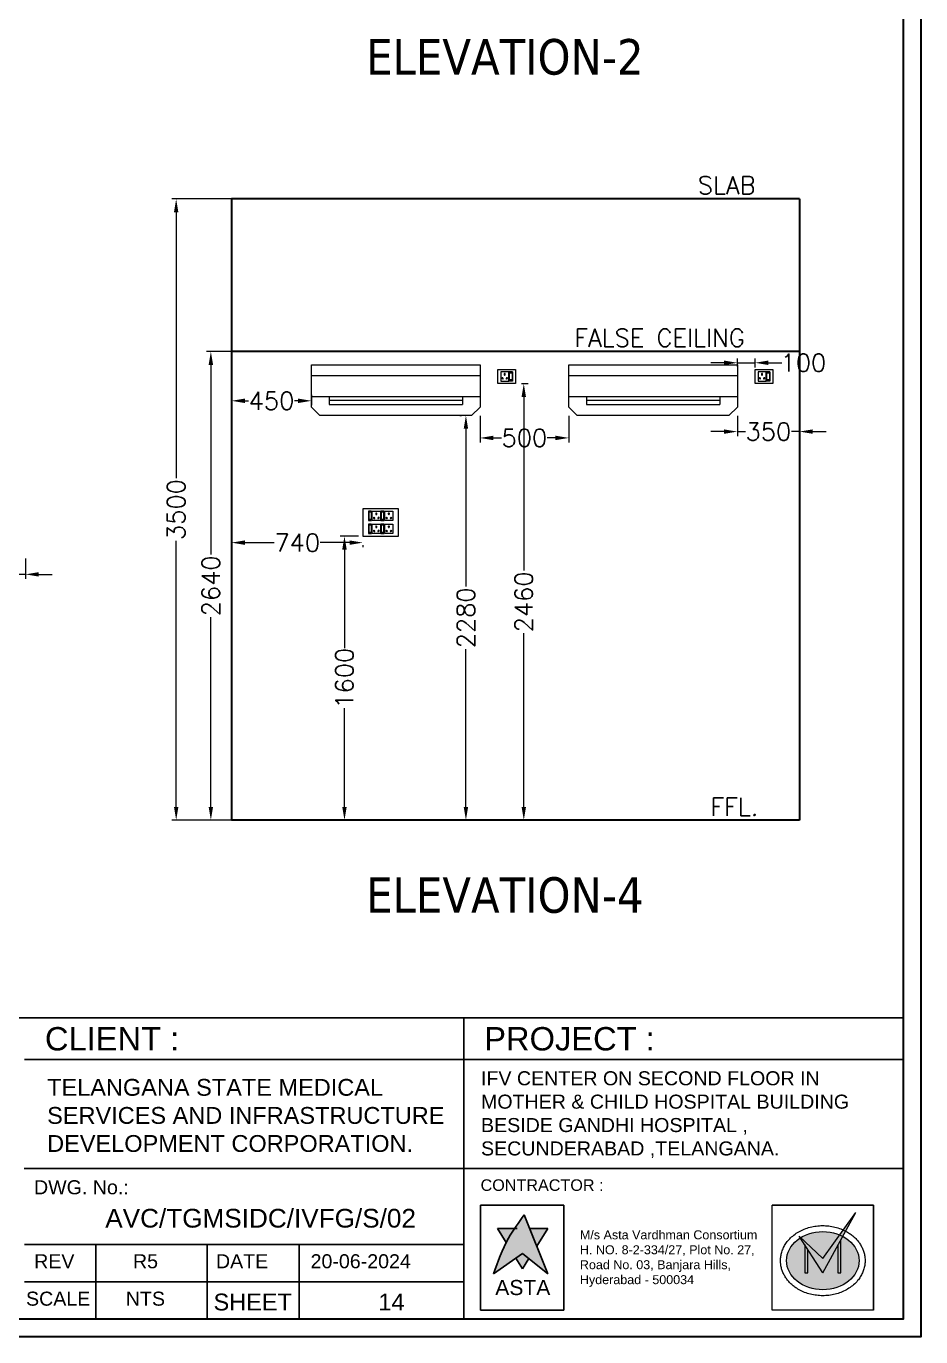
# Model space of a CAD drawing. Header units: millimetres. Extents: x 3552052 to 4144896, y -707811 to -630695.
# Drawn here: x 3635203 to 3640244, y -700271 to -692887 of the extents above; entities that cross this region are included whole.
import ezdxf
from ezdxf.enums import TextEntityAlignment as Align

# ---------------------------------------------------------------- set-up
doc = ezdxf.new("R2010")
doc.units = ezdxf.units.MM
doc.header["$LTSCALE"] = 6
doc.header["$MEASUREMENT"] = 0
doc.layers.get('0').update_dxf_attribs({"linetype": 'CONTINUOUS', "lineweight": 0})
doc.layers.get('Defpoints').update_dxf_attribs({"linetype": 'CONTINUOUS', "lineweight": 0})
for name, color, linetype, lineweight in [('0.0', 8, 'CONTINUOUS', 0), ('ELE-1 NO 6-16A RAW POWER SOCKET', 1, 'CONTINUOUS', 0), ('ELE-2NOS OF 6-16 RAW POWER SOCKET', 1, 'CONTINUOUS', 0), ('ELE-4M UPS P.SB', 3, 'CONTINUOUS', 0), ('ELE-SOCKET NMBERING', 7, 'CONTINUOUS', 9), ('hatch', 252, 'CONTINUOUS', 0), ('HVAC', 3, 'CONTINUOUS', 15), ('LIGHT', 2, 'CONTINUOUS', 0), ('MEP_HVAC_RA_DUCT', 1, 'CONTINUOUS', 0), ('MEP_HVAC_TEXT', 7, 'CONTINUOUS', 0), ('TITLE', 7, 'CONTINUOUS', 0)]:
    doc.layers.add(name, color=color, linetype=linetype, lineweight=lineweight)
doc.layers.add('ELE-6A AC SOCKET', color=7, linetype='CONTINUOUS', lineweight=0, true_color=0x00ceb6)
doc.styles.add('Annotation', font='tahoma.ttf')
doc.styles.add('ARIAL', font='arial.ttf')
doc.styles.add('ROMANS', font='romans.shx')
doc.dimstyles.new('AEPL1', dxfattribs={"dimtxt": 100, "dimasz": 75, "dimexe": 25, "dimexo": 50, "dimtad": 0, "dimdec": 0, "dimtxsty": 'ROMANS', "dimcen": 2.5, "dimclrd": 7, "dimclre": 7, "dimclrt": 7, "dimadec": 0, "dimazin": 0, "dimtfac": 1, "dimtdec": 0, "dimtmove": 0, "dimatfit": 3, "dimfxl": 1, "dimlwd": 0, "dimlwe": 0, "dimarcsym": 0})

# ---------------------------------------------------------------- blocks, each defined once
blk = doc.blocks.new('*D125')
at = {"layer": 'Defpoints', "color": 0, "transparency": 16777216}
for p in [(3634838.9, -695835.4), (3635198.9, -695835.4), (3635198.9, -695975.3)]:
    blk.add_point(p, dxfattribs=at)
at = {"layer": 'ELE-4M UPS P.SB', "color": 7, "lineweight": 0, "transparency": 16777216}
for p, q in [((3634838.9, -695885.4), (3634838.9, -696000.3)), ((3635198.9, -695885.4), (3635198.9, -696000.3)), ((3634763.9, -695975.3), (3634688.9, -695975.3)), ((3634838.9, -695975.3), (3634889.7, -695975.3)), ((3635198.9, -695975.3), (3635148.1, -695975.3)), ((3635273.9, -695975.3), (3635348.9, -695975.3))]:
    blk.add_line(p, q, dxfattribs=at)
at = {"layer": 'ELE-4M UPS P.SB', "color": 7, "transparency": 16777216}
for points in [[(3634763.9, -695962.8), (3634763.9, -695987.8), (3634838.9, -695975.3)], [(3635273.9, -695962.8), (3635273.9, -695987.8), (3635198.9, -695975.3)]]:
    blk.add_solid(points, dxfattribs=at)
at = {"layer": 'ELE-4M UPS P.SB', "color": 7, "lineweight": -3, "transparency": 16777216, "insert": (3635018.9, -695975.3), "char_height": 100, "attachment_point": 5, "style": 'ROMANS'}
blk.add_mtext('360', dxfattribs=at)
blk = doc.blocks.new('*D131')
at = {"layer": 'Defpoints', "color": 0, "transparency": 16777216}
for p in [(3636243.5, -694720.3), (3636459.4, -694720.3), (3636519.5, -697360.3)]:
    blk.add_point(p, dxfattribs=at)
at = {"layer": 'ELE-4M UPS P.SB', "color": 7, "lineweight": 0, "transparency": 16777216}
for p, q in [((3636409.4, -694720.3), (3636218.5, -694720.3)), ((3636243.5, -694795.3), (3636243.5, -695863.5)), ((3636243.5, -697285.3), (3636243.5, -696217.2)), ((3636469.5, -697360.3), (3636218.5, -697360.3))]:
    blk.add_line(p, q, dxfattribs=at)
at = {"layer": 'ELE-4M UPS P.SB', "color": 7, "transparency": 16777216}
for points in [[(3636231, -694795.3), (3636256, -694795.3), (3636243.5, -694720.3)], [(3636231, -697285.3), (3636256, -697285.3), (3636243.5, -697360.3)]]:
    blk.add_solid(points, dxfattribs=at)
at = {"layer": 'ELE-4M UPS P.SB', "color": 7, "lineweight": -3, "transparency": 16777216, "insert": (3636243.5, -696040.3), "char_height": 100, "attachment_point": 5, "rotation": 90, "style": 'ROMANS'}
blk.add_mtext('2640', dxfattribs=at)
blk = doc.blocks.new('*D132')
at = {"layer": 'Defpoints', "color": 0, "transparency": 16777216}
for p in [(3636048, -693860.3), (3636602.8, -693860.3), (3636480.4, -697360.3)]:
    blk.add_point(p, dxfattribs=at)
at = {"layer": 'ELE-4M UPS P.SB', "color": 7, "lineweight": 0, "transparency": 16777216}
for p, q in [((3636552.8, -693860.3), (3636023, -693860.3)), ((3636048, -693935.3), (3636048, -695433.5)), ((3636048, -697285.3), (3636048, -695787.2)), ((3636430.4, -697360.3), (3636023, -697360.3))]:
    blk.add_line(p, q, dxfattribs=at)
at = {"layer": 'ELE-4M UPS P.SB', "color": 7, "transparency": 16777216}
for points in [[(3636035.5, -693935.3), (3636060.5, -693935.3), (3636048, -693860.3)], [(3636035.5, -697285.3), (3636060.5, -697285.3), (3636048, -697360.3)]]:
    blk.add_solid(points, dxfattribs=at)
at = {"layer": 'ELE-4M UPS P.SB', "color": 7, "lineweight": -3, "transparency": 16777216, "insert": (3636048, -695610.3), "char_height": 100, "attachment_point": 5, "rotation": 90, "style": 'ROMANS'}
blk.add_mtext('3500', dxfattribs=at)
blk = doc.blocks.new('DSF')
at = {"layer": 'ELE-2NOS OF 6-16 RAW POWER SOCKET', "color": 1, "lineweight": 0, "ltscale": 300}
for p, q in [((3585420.2, -677339.7), (3585420.2, -677404.4)), ((3585420.2, -677339.7), (3585420.2, -677404.4)), ((3585442.7, -677339.7), (3585420.2, -677339.7)), ((3585420.2, -677339.7), (3585442.7, -677339.7)), ((3585422.1, -677346.7), (3585422.1, -677397.3)), ((3585440.8, -677346.7), (3585422.1, -677346.7)), ((3585440.8, -677397.3), (3585440.8, -677346.7)), ((3585442.7, -677404.4), (3585442.7, -677339.7)), ((3585446.5, -677339.7), (3585503.2, -677339.7)), ((3585446.5, -677404.4), (3585446.5, -677339.7)), ((3585503.2, -677339.7), (3585503.2, -677404.4)), ((3585506.9, -677339.7), (3585506.9, -677404.4)), ((3585506.9, -677339.7), (3585506.9, -677404.4)), ((3585529.5, -677339.7), (3585506.9, -677339.7)), ((3585506.9, -677339.7), (3585529.5, -677339.7)), ((3585508.8, -677346.7), (3585508.8, -677397.3)), ((3585527.6, -677346.7), (3585508.8, -677346.7)), ((3585527.6, -677397.3), (3585527.6, -677346.7)), ((3585529.5, -677404.4), (3585529.5, -677339.7)), ((3585533.2, -677404.4), (3585533.2, -677339.7)), ((3585533.2, -677339.7), (3585589.9, -677339.7)), ((3585589.9, -677339.7), (3585589.9, -677404.4)), ((3585420.2, -677404.4), (3585442.7, -677404.4)), ((3585420.2, -677429.4), (3585420.2, -677494.1)), ((3585420.2, -677429.4), (3585420.2, -677494.1)), ((3585442.7, -677429.4), (3585420.2, -677429.4)), ((3585420.2, -677429.4), (3585442.7, -677429.4)), ((3585422.1, -677395.1), (3585440.8, -677395.1)), ((3585422.1, -677397.3), (3585440.8, -677397.3)), ((3585422.1, -677436.4), (3585422.1, -677487)), ((3585440.8, -677436.4), (3585422.1, -677436.4)), ((3585440.8, -677487), (3585440.8, -677436.4)), ((3585442.7, -677494.1), (3585442.7, -677429.4)), ((3585503.2, -677404.4), (3585446.5, -677404.4)), ((3585446.5, -677429.4), (3585503.2, -677429.4)), ((3585446.5, -677494.1), (3585446.5, -677429.4)), ((3585503.2, -677429.4), (3585503.2, -677494.1)), ((3585506.9, -677404.4), (3585529.5, -677404.4)), ((3585506.9, -677429.4), (3585506.9, -677494.1)), ((3585506.9, -677429.4), (3585506.9, -677494.1)), ((3585529.5, -677429.4), (3585506.9, -677429.4)), ((3585506.9, -677429.4), (3585529.5, -677429.4)), ((3585508.8, -677395.1), (3585527.6, -677395.1)), ((3585508.8, -677397.3), (3585527.6, -677397.3)), ((3585508.8, -677436.4), (3585508.8, -677487)), ((3585527.6, -677436.4), (3585508.8, -677436.4)), ((3585527.6, -677487), (3585527.6, -677436.4)), ((3585529.5, -677494.1), (3585529.5, -677429.4)), ((3585589.9, -677404.4), (3585533.2, -677404.4)), ((3585533.2, -677494.1), (3585533.2, -677429.4)), ((3585533.2, -677429.4), (3585589.9, -677429.4)), ((3585589.9, -677429.4), (3585589.9, -677494.1)), ((3585420.2, -677494.1), (3585442.7, -677494.1)), ((3585422.1, -677484.8), (3585440.8, -677484.8)), ((3585422.1, -677487), (3585440.8, -677487)), ((3585503.2, -677494.1), (3585446.5, -677494.1)), ((3585506.9, -677494.1), (3585529.5, -677494.1)), ((3585508.8, -677484.8), (3585527.6, -677484.8)), ((3585508.8, -677487), (3585527.6, -677487)), ((3585589.9, -677494.1), (3585533.2, -677494.1))]:
    blk.add_line(p, q, dxfattribs=at)
blk.add_lwpolyline([(3585382.2, -677512.1), (3585627.9, -677512.1), (3585627.9, -677322), (3585382.2, -677322)], close=True, dxfattribs=at)
for centre, radius, start, end in [((3585458.7, -677384.7), 3.8, 5.26891, 272.51003), ((3585474.8, -677356.1), 4.41, 307.15837, 232.84163), ((3585474.8, -677360.5), 2.81, 161.40312, 18.59688), ((3585491, -677384.7), 3.8, 267.48997, 174.73109), ((3585545.4, -677384.7), 3.8, 5.26891, 272.51003), ((3585561.5, -677356.1), 4.41, 307.15837, 232.84163), ((3585561.5, -677360.5), 2.81, 161.40312, 18.59688), ((3585577.7, -677384.7), 3.8, 267.48997, 174.73109), ((3585458.7, -677474.4), 3.8, 5.26891, 272.51003), ((3585461.7, -677387.3), 3.07, 202.68381, 75.09514), ((3585474.8, -677445.8), 4.41, 307.15837, 232.84163), ((3585474.8, -677450.2), 2.81, 161.40312, 18.59688), ((3585488, -677387.3), 3.07, 104.90486, 337.31619), ((3585491, -677474.4), 3.8, 267.48997, 174.73109), ((3585545.4, -677474.4), 3.8, 5.26891, 272.51003), ((3585548.4, -677387.3), 3.07, 202.68381, 75.09514), ((3585561.5, -677445.8), 4.41, 307.15837, 232.84163), ((3585561.5, -677450.2), 2.81, 161.40312, 18.59688), ((3585574.7, -677387.3), 3.07, 104.90486, 337.31619), ((3585577.7, -677474.4), 3.8, 267.48997, 174.73109), ((3585461.7, -677477), 3.07, 202.68381, 75.09514), ((3585488, -677477), 3.07, 104.90486, 337.31619), ((3585548.4, -677477), 3.07, 202.68381, 75.09514), ((3585574.7, -677477), 3.07, 104.90486, 337.31619)]:
    blk.add_arc(centre, radius, start, end, dxfattribs=at)
blk = doc.blocks.new('*D133')
at = {"layer": 'Defpoints', "color": 0, "transparency": 16777216}
for p in [(3636360.2, -695760.3), (3637100.2, -695760.3), (3636360.2, -695796.7)]:
    blk.add_point(p, dxfattribs=at)
at = {"layer": 'ELE-4M UPS P.SB', "color": 7, "lineweight": 0, "transparency": 16777216}
for p, q in [((3636360.2, -695810.3), (3636360.2, -695821.7)), ((3636435.2, -695796.7), (3636601.1, -695796.7)), ((3637025.2, -695796.7), (3636859.4, -695796.7)), ((3637100.2, -695810.3), (3637100.2, -695821.7))]:
    blk.add_line(p, q, dxfattribs=at)
at = {"layer": 'ELE-4M UPS P.SB', "color": 7, "transparency": 16777216}
for points in [[(3636435.2, -695784.2), (3636435.2, -695809.2), (3636360.2, -695796.7)], [(3637025.2, -695784.2), (3637025.2, -695809.2), (3637100.2, -695796.7)]]:
    blk.add_solid(points, dxfattribs=at)
at = {"layer": 'ELE-4M UPS P.SB', "color": 7, "lineweight": -3, "transparency": 16777216, "insert": (3636730.2, -695796.7), "char_height": 100, "attachment_point": 5, "style": 'ROMANS'}
blk.add_mtext('740', dxfattribs=at)
blk = doc.blocks.new('*D134')
at = {"layer": 'Defpoints', "color": 0, "transparency": 16777216}
for p in [(3637124.5, -695760.3), (3636996.2, -697360.3), (3637124.5, -697360.3)]:
    blk.add_point(p, dxfattribs=at)
at = {"layer": 'ELE-4M UPS P.SB', "color": 7, "lineweight": 0, "transparency": 16777216}
for p, q in [((3637074.5, -695760.3), (3636971.2, -695760.3)), ((3636996.2, -695835.3), (3636996.2, -696390.7)), ((3636996.2, -697285.3), (3636996.2, -696730)), ((3637074.5, -697360.3), (3636971.2, -697360.3))]:
    blk.add_line(p, q, dxfattribs=at)
at = {"layer": 'ELE-4M UPS P.SB', "color": 7, "transparency": 16777216}
for points in [[(3636983.7, -695835.3), (3637008.7, -695835.3), (3636996.2, -695760.3)], [(3636983.7, -697285.3), (3637008.7, -697285.3), (3636996.2, -697360.3)]]:
    blk.add_solid(points, dxfattribs=at)
at = {"layer": 'ELE-4M UPS P.SB', "color": 7, "lineweight": -3, "transparency": 16777216, "insert": (3636996.2, -696560.3), "char_height": 100, "attachment_point": 5, "rotation": 90, "style": 'ROMANS'}
blk.add_mtext('1600', dxfattribs=at)
blk = doc.blocks.new('AC')
at = {"layer": 'HVAC', "color": 3}
for p, q in [((-0.5, -0.0638), (0.5, -0.0638)), ((-0.5, -0.189), (0.5, -0.189))]:
    blk.add_line(p, q, dxfattribs=at)
at = {"layer": 'HVAC', "color": 8}
for p, q in [((-0.3953, -0.189), (-0.3953, -0.2361)), ((-0.3953, -0.2104), (0.3953, -0.2104)), ((0.3953, -0.189), (0.3953, -0.2361)), ((-0.3953, -0.2361), (0.3953, -0.2361))]:
    blk.add_line(p, q, dxfattribs=at)
at = {"layer": 'HVAC', "color": 3}
blk.add_lwpolyline([(-0.5, 0), (0.5, 0), (0.5, -0.2509), (0.45, -0.3009), (-0.45, -0.3009), (-0.5, -0.2509)], close=True, dxfattribs=at)
blk = doc.blocks.new('FGFFF')
at = {"layer": 'HVAC', "color": 1}
for p, q in [((3634023.8, -694515.9), (3634973.8, -694515.9)), ((3634023.8, -694634.9), (3634973.8, -694634.9))]:
    blk.add_line(p, q, dxfattribs=at)
at = {"layer": 'HVAC', "color": 8}
for p, q in [((3634123.3, -694634.9), (3634123.3, -694679.6)), ((3634123.3, -694655.2), (3634874.4, -694655.2)), ((3634874.4, -694634.9), (3634874.4, -694679.6)), ((3634123.3, -694679.6), (3634874.4, -694679.6))]:
    blk.add_line(p, q, dxfattribs=at)
at = {"layer": 'HVAC', "color": 1}
blk.add_lwpolyline([(3634023.8, -694455.3), (3634973.8, -694455.3), (3634973.8, -694693.6), (3634926.3, -694741.1), (3634071.3, -694741.1), (3634023.8, -694693.6)], close=True, dxfattribs=at)
blk = doc.blocks.new('EQ2WE')
at = {"layer": 'ELE-6A AC SOCKET', "lineweight": 0}
for p, q in [((-99, 170), (-215, 170)), ((-215, 170), (-215, 36)), ((-215, 36), (-99, 36)), ((-99, 36), (-99, 170)), ((-91, 36), (-91, 170)), ((-91, 170), (-45, 170)), ((-45, 170), (-91, 170)), ((-45, 36), (-91, 36)), ((-87, 51), (-87, 155)), ((-87, 155), (-48, 155)), ((-48, 55), (-87, 55)), ((-48, 51), (-87, 51)), ((-48, 155), (-48, 51)), ((-45, 170), (-45, 36)), ((-45, 170), (-45, 36))]:
    blk.add_line(p, q, dxfattribs=at)
blk.add_lwpolyline([(0, 0), (-257, 0), (-257, 206), (0, 206)], close=True, dxfattribs=at)
for centre, radius, start, end in [((-190, 77), 7.83, 5.2689, 272.51), ((-184, 72), 6.31, 202.6838, 75.0951), ((-157, 136), 9.08, 307.1584, 232.8416), ((-157, 127), 5.79, 161.4031, 18.5969), ((-130, 72), 6.31, 104.9049, 337.3162), ((-124, 77), 7.83, 267.49, 174.7311)]:
    blk.add_arc(centre, radius, start, end, dxfattribs=at)
blk = doc.blocks.new('*D136')
at = {"layer": 'Defpoints', "color": 0, "transparency": 16777216}
for p in [(3637680.6, -695080.3), (3637696.2, -695080.3), (3637785.1, -697360.3)]:
    blk.add_point(p, dxfattribs=at)
at = {"layer": 'ELE-4M UPS P.SB', "color": 7, "lineweight": 0, "transparency": 16777216}
for p, q in [((3637646.2, -695080.3), (3637655.6, -695080.3)), ((3637680.6, -695155.3), (3637680.6, -696043.5)), ((3637680.6, -697285.3), (3637680.6, -696397.2)), ((3637735.1, -697360.3), (3637655.6, -697360.3))]:
    blk.add_line(p, q, dxfattribs=at)
at = {"layer": 'ELE-4M UPS P.SB', "color": 7, "transparency": 16777216}
for points in [[(3637668.1, -695155.3), (3637693.1, -695155.3), (3637680.6, -695080.3)], [(3637668.1, -697285.3), (3637693.1, -697285.3), (3637680.6, -697360.3)]]:
    blk.add_solid(points, dxfattribs=at)
at = {"layer": 'ELE-4M UPS P.SB', "color": 7, "lineweight": -3, "transparency": 16777216, "insert": (3637680.6, -696220.3), "char_height": 100, "attachment_point": 5, "rotation": 90, "style": 'ROMANS'}
blk.add_mtext('2280', dxfattribs=at)
blk = doc.blocks.new('*D137')
at = {"layer": 'Defpoints', "color": 0, "transparency": 16777216}
for p in [(3637944.2, -694900.3), (3637944.2, -697360.3), (3638006.7, -697360.3)]:
    blk.add_point(p, dxfattribs=at)
at = {"layer": 'ELE-4M UPS P.SB', "color": 7, "lineweight": 0, "transparency": 16777216}
for p, q in [((3637994.2, -694900.3), (3638031.7, -694900.3)), ((3638006.7, -694975.3), (3638006.7, -695953.5)), ((3638006.7, -697285.3), (3638006.7, -696307.2)), ((3637994.2, -697360.3), (3638031.7, -697360.3))]:
    blk.add_line(p, q, dxfattribs=at)
at = {"layer": 'ELE-4M UPS P.SB', "color": 7, "transparency": 16777216}
for points in [[(3637994.2, -694975.3), (3638019.2, -694975.3), (3638006.7, -694900.3)], [(3637994.2, -697285.3), (3638019.2, -697285.3), (3638006.7, -697360.3)]]:
    blk.add_solid(points, dxfattribs=at)
at = {"layer": 'ELE-4M UPS P.SB', "color": 7, "lineweight": -3, "transparency": 16777216, "insert": (3638006.7, -696130.3), "char_height": 100, "attachment_point": 5, "rotation": 90, "style": 'ROMANS'}
blk.add_mtext('2460', dxfattribs=at)
blk = doc.blocks.new('*D138')
at = {"layer": 'Defpoints', "color": 0, "transparency": 16777216}
for p in [(3637760.2, -695032.8), (3638260.2, -695032.8), (3638260.2, -695206.7)]:
    blk.add_point(p, dxfattribs=at)
at = {"layer": 'ELE-4M UPS P.SB', "color": 7, "lineweight": 0, "transparency": 16777216}
for p, q in [((3637760.2, -695082.8), (3637760.2, -695231.7)), ((3638260.2, -695082.8), (3638260.2, -695231.7)), ((3637835.2, -695206.7), (3637881.1, -695206.7)), ((3638185.2, -695206.7), (3638139.4, -695206.7))]:
    blk.add_line(p, q, dxfattribs=at)
at = {"layer": 'ELE-4M UPS P.SB', "color": 7, "transparency": 16777216}
for points in [[(3637835.2, -695194.2), (3637835.2, -695219.2), (3637760.2, -695206.7)], [(3638185.2, -695194.2), (3638185.2, -695219.2), (3638260.2, -695206.7)]]:
    blk.add_solid(points, dxfattribs=at)
at = {"layer": 'ELE-4M UPS P.SB', "color": 7, "lineweight": -3, "transparency": 16777216, "insert": (3638010.2, -695206.7), "char_height": 100, "attachment_point": 5, "style": 'ROMANS'}
blk.add_mtext('500', dxfattribs=at)
blk = doc.blocks.new('*D139')
at = {"layer": 'Defpoints', "color": 0, "transparency": 16777216}
for p in [(3639210.2, -695032.8), (3639560.2, -695032.8), (3639560.2, -695171)]:
    blk.add_point(p, dxfattribs=at)
at = {"layer": 'ELE-4M UPS P.SB', "color": 7, "lineweight": 0, "transparency": 16777216}
for p, q in [((3639210.2, -695082.8), (3639210.2, -695196)), ((3639560.2, -695082.8), (3639560.2, -695196)), ((3639135.2, -695171), (3639060.2, -695171)), ((3639210.2, -695171), (3639256.1, -695171)), ((3639560.2, -695171), (3639514.4, -695171)), ((3639635.2, -695171), (3639710.2, -695171))]:
    blk.add_line(p, q, dxfattribs=at)
at = {"layer": 'ELE-4M UPS P.SB', "color": 7, "transparency": 16777216}
for points in [[(3639135.2, -695158.5), (3639135.2, -695183.5), (3639210.2, -695171)], [(3639635.2, -695158.5), (3639635.2, -695183.5), (3639560.2, -695171)]]:
    blk.add_solid(points, dxfattribs=at)
at = {"layer": 'ELE-4M UPS P.SB', "color": 7, "lineweight": -3, "transparency": 16777216, "insert": (3639385.2, -695171), "char_height": 100, "attachment_point": 5, "style": 'ROMANS'}
blk.add_mtext('350', dxfattribs=at)
blk = doc.blocks.new('*D140')
at = {"layer": 'Defpoints', "color": 0, "transparency": 16777216}
for p in [(3639310.2, -694783.3), (3639210.2, -694855.1), (3639310.2, -694860.3)]:
    blk.add_point(p, dxfattribs=at)
at = {"layer": 'ELE-4M UPS P.SB', "color": 7, "lineweight": 0, "transparency": 16777216}
for p, q in [((3639135.2, -694783.3), (3639060.2, -694783.3)), ((3639210.2, -694805.1), (3639210.2, -694758.3)), ((3639210.2, -694783.3), (3639310.2, -694783.3)), ((3639310.2, -694810.3), (3639310.2, -694758.3)), ((3639385.2, -694783.3), (3639460.2, -694783.3))]:
    blk.add_line(p, q, dxfattribs=at)
at = {"layer": 'ELE-4M UPS P.SB', "color": 7, "transparency": 16777216}
for points in [[(3639135.2, -694770.8), (3639135.2, -694795.8), (3639210.2, -694783.3)], [(3639385.2, -694770.8), (3639385.2, -694795.8), (3639310.2, -694783.3)]]:
    blk.add_solid(points, dxfattribs=at)
at = {"layer": 'ELE-4M UPS P.SB', "color": 7, "lineweight": -3, "transparency": 16777216, "insert": (3639582.3, -694783.3), "char_height": 100, "attachment_point": 5, "style": 'ROMANS'}
blk.add_mtext('100', dxfattribs=at)
blk = doc.blocks.new('*D141')
at = {"layer": 'Defpoints', "color": 0, "transparency": 16777216}
for p in [(3636360.2, -694913.7), (3636810.2, -694913.7), (3636360.2, -694997.6)]:
    blk.add_point(p, dxfattribs=at)
at = {"layer": 'ELE-4M UPS P.SB', "color": 7, "lineweight": 0, "transparency": 16777216}
for p, q in [((3636360.2, -694963.7), (3636360.2, -695022.6)), ((3636810.2, -694963.7), (3636810.2, -695022.6)), ((3636435.2, -694997.6), (3636456.1, -694997.6)), ((3636735.2, -694997.6), (3636714.4, -694997.6))]:
    blk.add_line(p, q, dxfattribs=at)
at = {"layer": 'ELE-4M UPS P.SB', "color": 7, "transparency": 16777216}
for points in [[(3636435.2, -694985.1), (3636435.2, -695010.1), (3636360.2, -694997.6)], [(3636735.2, -694985.1), (3636735.2, -695010.1), (3636810.2, -694997.6)]]:
    blk.add_solid(points, dxfattribs=at)
at = {"layer": 'ELE-4M UPS P.SB', "color": 7, "lineweight": -3, "transparency": 16777216, "insert": (3636585.2, -694997.6), "char_height": 100, "attachment_point": 5, "style": 'ROMANS'}
blk.add_mtext('450', dxfattribs=at)
blk = doc.blocks.new('IVF-CONTRACTOR')
at = {"lineweight": -3, "true_color": 0x293189}
h = blk.add_hatch(color=177, dxfattribs=at)
h.dxf.hatch_style = 1
edge = h.paths.add_edge_path()
edge.add_spline(control_points=[(3037286, -1386527), (3037185, -1386667), (3036944, -1387001), (3036801, -1387388), (3036719, -1387609)], knot_values=[0, 0, 0, 0, 519.520055, 1226.818077, 1226.818077, 1226.818077, 1226.818077], degree=3, periodic=0)
edge.add_line((3036719, -1387609), (3037255, -1387240))
edge.add_line((3037255, -1387240), (3037717, -1387609))
edge.add_line((3037717, -1387609), (3037286, -1386527))
at = {"lineweight": -3, "true_color": 0xc7c8ca}
h = blk.add_hatch(color=9, dxfattribs=at)
h.dxf.hatch_style = 1
edge = h.paths.add_edge_path()
edge.add_spline(control_points=[(3036953, -1387033), (3036967, -1387008), (3037022, -1386919), (3037088, -1386836), (3037139, -1386779)], knot_values=[3356.588859, 3356.588859, 3356.588859, 3356.588859, 3831.174934, 5081.098827, 5081.098827, 5081.098827, 5081.098827], degree=3, periodic=0)
edge.add_line((3037139, -1386779), (3036793, -1386779))
edge.add_line((3036793, -1386779), (3036953, -1387033))
h.paths.add_polyline_path([(3037717, -1386779), (3037386, -1386779), (3037515, -1387102)])
h.paths.add_polyline_path([(3037370, -1387332), (3037255, -1387240), (3037134, -1387323), (3037255, -1387517)])
at = {"true_color": 0xed1f24}
h = blk.add_hatch(color=240, dxfattribs=at)
h.dxf.hatch_style = 1
edge = h.paths.add_edge_path()
edge.add_line((3042329, -1386921), (3042349, -1386951))
edge.add_ellipse((3042760, -1387369), major_axis=(-665, 0), ratio=0.800236, start_angle=-52.6357, end_angle=-51.8324, ccw=False)
edge.add_line((3042356, -1386946), (3042329, -1386921))
at = {"layer": '0.0', "true_color": 0xed1f24}
h = blk.add_hatch(color=240, dxfattribs=at)
h.dxf.hatch_style = 1
edge = h.paths.add_edge_path()
edge.add_line((3042760, -1387590), (3043125, -1386925))
edge.add_ellipse((3042760, -1387369), major_axis=(-665, 0), ratio=0.800236, start_angle=-123.3804, end_angle=-117.8517)
edge.add_line((3043070, -1386899), (3042760, -1387331))
edge.add_line((3042760, -1387331), (3042356, -1386946))
edge.add_ellipse((3042760, -1387369), major_axis=(-665, 0), ratio=0.800236, start_angle=-52.6357, end_angle=-51.8324)
edge.add_line((3042349, -1386951), (3042760, -1387590))
edge = h.paths.add_edge_path()
edge.add_spline(control_points=[(3043179, -1386828), (3043165, -1386821), (3043150, -1386814), (3043136, -1386807)], knot_values=[-2.156071, -2.156071, -2.156071, -2.156071, -2.090953, -2.090953, -2.090953, -2.090953], degree=3, periodic=0)
edge.add_line((3043136, -1386807), (3043070, -1386899))
edge.add_ellipse((3042760, -1387369), major_axis=(-665, 0), ratio=0.800236, start_angle=-123.3804, end_angle=-117.8517, ccw=False)
edge.add_line((3043125, -1386925), (3043179, -1386828))
edge = h.paths.add_edge_path()
edge.add_line((3043367, -1386486), (3043136, -1386807))
edge.add_spline(control_points=[(3043136, -1386807), (3043150, -1386814), (3043165, -1386821), (3043179, -1386828)], knot_values=[-2.156071, -2.156071, -2.156071, -2.156071, -2.090953, -2.090953, -2.090953, -2.090953], degree=3, periodic=0)
edge.add_line((3043179, -1386828), (3043367, -1386486))
at = {"layer": '0.0', "true_color": 0x139b48}
h = blk.add_hatch(color=114, dxfattribs=at)
h.dxf.hatch_style = 1
edge = h.paths.add_edge_path()
edge.add_ellipse((3042760, -1387369), major_axis=(-665, 0), ratio=0.800236, start_angle=-51.8324, end_angle=236.6196)
edge.add_line((3043125, -1386925), (3043091, -1386988))
edge.add_line((3043091, -1386988), (3043091, -1387590))
edge.add_line((3043091, -1387590), (3043036, -1387590))
edge.add_line((3043036, -1387590), (3043036, -1387088))
edge.add_line((3043036, -1387088), (3042760, -1387590))
edge.add_line((3042760, -1387590), (3042484, -1387160))
edge.add_line((3042484, -1387160), (3042484, -1387590))
edge.add_line((3042484, -1387590), (3042428, -1387590))
edge.add_line((3042428, -1387590), (3042428, -1387075))
edge.add_line((3042428, -1387075), (3042349, -1386951))
edge = h.paths.add_edge_path()
edge.add_ellipse((3042760, -1387369), major_axis=(-665, 0), ratio=0.800236, start_angle=-117.8517, end_angle=-52.6357)
edge.add_line((3042356, -1386946), (3042760, -1387331))
edge.add_line((3042760, -1387331), (3043070, -1386899))
at = {"layer": '0.0', "true_color": 0x000000}
h = blk.add_hatch(color=18, dxfattribs=at)
h.dxf.hatch_style = 1
h.paths.add_polyline_path([(3042484, -1387160), (3042428, -1387075), (3042428, -1387590), (3042484, -1387590)])
h.paths.add_polyline_path([(3043036, -1387590), (3043091, -1387590), (3043091, -1386988), (3043036, -1387088)])
at = {"lineweight": -3}
for p, q in [((3036484, -1386350), (3038013, -1386350)), ((3036484, -1388267), (3036484, -1386350)), ((3036485, -1386350), (3038009, -1386350)), ((3036485, -1388278), (3036485, -1386350)), ((3038013, -1386350), (3038013, -1388267)), ((3041829, -1386350), (3043688, -1386350)), ((3043688, -1386350), (3043688, -1388278)), ((3038011, -1388278), (3036483, -1388278))]:
    blk.add_line(p, q, dxfattribs=at)
at = {"color": 251, "lineweight": -3, "true_color": 0x636466}
for p, q in [((3037717, -1387609), (3037286, -1386527)), ((3036793, -1386779), (3037155, -1386779)), ((3036953, -1387033), (3036793, -1386779)), ((3037386, -1386779), (3037717, -1386779)), ((3037515, -1387102), (3037717, -1386779)), ((3036719, -1387609), (3037255, -1387240)), ((3037255, -1387517), (3037134, -1387323)), ((3037717, -1387609), (3037255, -1387240)), ((3037255, -1387517), (3037370, -1387332))]:
    blk.add_line(p, q, dxfattribs=at)
blk.add_spline([(3036719, -1387609), (3036998, -1386959), (3037286, -1386527)], degree=3, dxfattribs=at)
at = {"layer": '0.0'}
for p, q in [((3036485, -1386350), (3038009, -1386350)), ((3036485, -1388278), (3036485, -1386350)), ((3036485, -1388278), (3036485, -1386350)), ((3036485, -1386350), (3038009, -1386350)), ((3038013, -1386350), (3038013, -1388278)), ((3041829, -1386350), (3043688, -1386350)), ((3041829, -1388278), (3041829, -1386350)), ((3043688, -1386350), (3043688, -1388278)), ((3038009, -1388278), (3036485, -1388278)), ((3043688, -1388278), (3041829, -1388278))]:
    blk.add_line(p, q, dxfattribs=at)
at = {"layer": '0.0', "color": 18, "true_color": 0x000000}
for p, q in [((3042760, -1387590), (3043367, -1386486)), ((3042760, -1387331), (3043367, -1386486)), ((3042760, -1387590), (3042329, -1386921)), ((3042329, -1386921), (3042760, -1387331)), ((3042428, -1387075), (3042428, -1387590)), ((3042484, -1387590), (3042484, -1387160)), ((3043036, -1387088), (3043036, -1387590)), ((3043091, -1387590), (3043091, -1386988)), ((3042428, -1387590), (3042484, -1387590)), ((3043036, -1387590), (3043091, -1387590))]:
    blk.add_line(p, q, dxfattribs=at)
at = {"layer": '0.0'}
blk.add_ellipse((3042760, -1387369), major_axis=(-665, 0), ratio=0.800236, start_param=-3.141592653589793, end_param=3.141592653589793, dxfattribs=at)
blk.add_open_spline([(3043535, -1387369), (3043535, -1387353), (3043534, -1387336), (3043530, -1387296), (3043527, -1387272), (3043516, -1387226), (3043509, -1387202), (3043492, -1387157), (3043483, -1387135), (3043460, -1387092), (3043448, -1387071), (3043420, -1387031), (3043405, -1387011), (3043372, -1386974), (3043355, -1386956), (3043318, -1386922), (3043298, -1386906), (3043258, -1386875), (3043236, -1386861), (3043183, -1386829), (3043150, -1386812), (3043081, -1386783), (3043045, -1386771), (3042972, -1386750), (3042935, -1386742), (3042860, -1386731), (3042821, -1386728), (3042745, -1386726), (3042706, -1386727), (3042630, -1386735), (3042593, -1386741), (3042518, -1386757), (3042482, -1386768), (3042412, -1386794), (3042377, -1386809), (3042312, -1386843), (3042280, -1386862), (3042221, -1386905), (3042194, -1386928), (3042147, -1386974), (3042127, -1386996), (3042091, -1387042), (3042074, -1387067), (3042045, -1387117), (3042033, -1387143), (3042012, -1387197), (3042003, -1387225), (3041992, -1387276), (3041988, -1387299), (3041984, -1387347), (3041984, -1387371), (3041986, -1387418), (3041989, -1387442), (3041997, -1387489), (3042003, -1387512), (3042018, -1387557), (3042026, -1387580), (3042047, -1387623), (3042058, -1387645), (3042084, -1387686), (3042098, -1387706), (3042129, -1387744), (3042145, -1387762), (3042180, -1387798), (3042199, -1387814), (3042238, -1387846), (3042259, -1387861), (3042311, -1387894), (3042343, -1387912), (3042409, -1387944), (3042444, -1387957), (3042515, -1387980), (3042552, -1387989), (3042626, -1388003), (3042664, -1388007), (3042740, -1388012), (3042778, -1388012), (3042854, -1388008), (3042892, -1388003), (3042966, -1387989), (3043003, -1387980), (3043074, -1387958), (3043109, -1387944), (3043175, -1387913), (3043208, -1387895), (3043268, -1387856), (3043297, -1387834), (3043351, -1387787), (3043376, -1387761), (3043416, -1387713), (3043432, -1387690), (3043462, -1387643), (3043475, -1387619), (3043497, -1387569), (3043507, -1387543), (3043522, -1387491), (3043527, -1387464), (3043533, -1387415), (3043535, -1387392), (3043535, -1387369)], degree=3, knots=[-3.141593, -3.141593, -3.141593, -3.141593, -3.06788, -3.06788, -2.960953, -2.960953, -2.854026, -2.854026, -2.747099, -2.747099, -2.640172, -2.640172, -2.533245, -2.533245, -2.426319, -2.426319, -2.319392, -2.319392, -2.212465, -2.212465, -2.059875, -2.059875, -1.907286, -1.907286, -1.754697, -1.754697, -1.602107, -1.602107, -1.449518, -1.449518, -1.296928, -1.296928, -1.144339, -1.144339, -0.99175, -0.99175, -0.83916, -0.83916, -0.686571, -0.686571, -0.558641, -0.558641, -0.43071, -0.43071, -0.30278, -0.30278, -0.17485, -0.17485, -0.068516, -0.068516, 0.037819, 0.037819, 0.144154, 0.144154, 0.250488, 0.250488, 0.356823, 0.356823, 0.463157, 0.463157, 0.569492, 0.569492, 0.675826, 0.675826, 0.782161, 0.782161, 0.888495, 0.888495, 1.039928, 1.039928, 1.191361, 1.191361, 1.342794, 1.342794, 1.494227, 1.494227, 1.64566, 1.64566, 1.797093, 1.797093, 1.948526, 1.948526, 2.099959, 2.099959, 2.251392, 2.251392, 2.402825, 2.402825, 2.554258, 2.554258, 2.675591, 2.675591, 2.796924, 2.796924, 2.918258, 2.918258, 3.039591, 3.039591, 3.141593, 3.141593, 3.141593, 3.141593], dxfattribs=at)
at = {"lineweight": -3, "attachment_point": 1, "style": 'ARIAL'}
for s, width, gutter_width, insert, char_height in [('{\\C256;CONTRACTOR :}', 3919.85, 1060, (3036485, -1385878), 212.06), ('{\\C256;M/s Asta Vardhman Consortium\\PH. NO. 8-2-334/27, Plot No. 27, Road No. 03, Banjara Hills, Hyderabad - 500034}', 3696.75, 822, (3038306, -1386813), 164.38)]:
    blk.add_mtext_dynamic_manual_height_columns(s, width=width, gutter_width=gutter_width, heights=[0], dxfattribs=dict(at, insert=insert, char_height=char_height))
at = {"lineweight": 100, "insert": (3036754, -1387723), "char_height": 276.9, "attachment_point": 1, "style": 'ARIAL'}
blk.add_mtext_dynamic_manual_height_columns('ASTA', width=997.56, gutter_width=254, heights=[0], dxfattribs=at)

msp = doc.modelspace()

# ---------------------------------------------------------------- linework, layer by layer
at = {"lineweight": -3}
msp.add_line((3640145.3, -698473.7), (3630842.2, -698473.7), dxfattribs=at)
at = {"color": 7, "lineweight": 30}
msp.add_line((3640145.3, -700172.4), (3635192.9, -700172.4), dxfattribs=at)
for points in [[(3640243.8, -682690.2), (3640243.8, -700270.9), (3630743.8, -700270.9), (3630743.8, -682690.2)], [(3640145.3, -682788.6), (3640145.3, -700172.4), (3630842.2, -700172.4), (3630842.2, -682788.6)]]:
    msp.add_lwpolyline(points, close=True, dxfattribs=at)
at = {"layer": 'hatch', "color": 7, "lineweight": 30}
msp.add_line((3640145.3, -698473.3), (3640145.3, -700172.4), dxfattribs=at)
at = {"layer": 'MEP_HVAC_RA_DUCT', "color": 7, "lineweight": 30}
for p, q in [((3636360.2, -693860.3), (3636360.2, -697360.3)), ((3639560.2, -693860.3), (3639560.2, -697360.3))]:
    msp.add_line(p, q, dxfattribs=at)
for points in [[(3639560.2, -693860.3), (3636360.2, -693860.3)], [(3639560.2, -694720.3), (3636360.2, -694720.3)], [(3639560.2, -697360.3), (3636360.2, -697360.3)]]:
    msp.add_lwpolyline(points, dxfattribs=at)
at = {"layer": 'MEP_HVAC_TEXT', "lineweight": -3}
for p, q in [((3637668, -698473.7), (3637668, -700172.4)), ((3637668, -698707.9), (3635192.9, -698707.9)), ((3637668, -698707.9), (3640145.3, -698707.9)), ((3637668, -699323.1), (3635190.8, -699322.9)), ((3637668, -699323.1), (3640145.3, -699322.9)), ((3635192.9, -699750.8), (3637668, -699750.8)), ((3635595.3, -699750.8), (3635595.3, -700172.4)), ((3636222, -699750.8), (3636222, -700172.4)), ((3636741.9, -699750.8), (3636741.9, -700172.4)), ((3635192.9, -699961.6), (3637668, -699961.6))]:
    msp.add_line(p, q, dxfattribs=at)

# ---------------------------------------------------------------- block references
at = {"color": 240, "lineweight": -3, "true_color": 0xed1f24, "xscale": 0.3073353273516877, "yscale": 0.3073353273516877, "zscale": 0.3073353273516877}
msp.add_blockref('IVF-CONTRACTOR', (2704544.1, -273454.5), dxfattribs=at)
at = {"layer": 'ELE-1 NO 6-16A RAW POWER SOCKET', "color": 0, "lineweight": -3, "xscale": 0.8141592920368074, "yscale": 0.8141592920368074, "zscale": 0.8141592920368074}
msp.add_blockref('DSF', (718028, -144157.6), dxfattribs=at)
at = {"layer": 'ELE-6A AC SOCKET', "color": 254, "lineweight": -3, "true_color": 0xdebad0, "xscale": 0.3885944238316955, "yscale": 0.3885944238316955, "zscale": 0.3885944238316955}
for p in [(3637960.2, -694900.3), (3639410.2, -694900.3)]:
    msp.add_blockref('EQ2WE', p, dxfattribs=at)
at = {"layer": 'LIGHT', "lineweight": -3, "xscale": 950.0000000003695, "yscale": 950.0000000003695, "zscale": 950.0000000003695}
msp.add_blockref('AC', (3637285.2, -694794.5), dxfattribs=at)
at = {"layer": 'LIGHT', "lineweight": -3}
msp.add_blockref('FGFFF', (4236.4, -339.2), dxfattribs=at)

# ---------------------------------------------------------------- texts
at = {"lineweight": -3, "char_height": 200, "width": 2697.906, "attachment_point": 3, "style": 'Annotation'}
for s, insert in [('\\pxql;ELEVATION-2', (3639816.2, -692959.4)), ('\\pxql;ELEVATION-4', (3639816.2, -697681.8))]:
    msp.add_mtext(s, dxfattribs=dict(at, insert=insert))
at = {"layer": 'ELE-SOCKET NMBERING', "color": 0, "lineweight": -3, "char_height": 100.004, "width": 2358.602, "attachment_point": 1, "style": 'Annotation'}
for s, insert in [('{\\Fromans|c0;SLAB}', (3638987.2, -693732.9)), ('{\\Fromans|c0;FALSE CEILING }', (3638291.9, -694592.9)), ('{\\Fromans|c0;FFL.}', (3639058.8, -697235.3))]:
    msp.add_mtext(s, dxfattribs=dict(at, insert=insert))
at = {"layer": 'TITLE', "color": 7, "lineweight": 30, "style": 'ARIAL'}
for s, height, p in [('CLIENT :', 131.77, (3635308.5, -698657.7)), ('PROJECT :', 131.77, (3637783.6, -698657.7)), ('DWG. No.:', 79.06, (3635247, -699468))]:
    msp.add_text(s, height=height, dxfattribs=at).set_placement(p)
for s, height, p in [('REV', 79.06, (3635361.3, -699845.3)), ('R5', 79.06, (3635875.1, -699845.3)), ('DATE', 79.06, (3636419.4, -699845.3)), ('20-06-2024', 79.06, (3637087.8, -699845.3)), ('SCALE', 79.06, (3635383.1, -700056.1)), ('NTS', 79.06, (3635874.7, -700056.1)), ('SHEET', 94.87, (3636479.5, -700075)), ('14', 94.87, (3637261, -700075))]:
    msp.add_text(s, height=height, dxfattribs=at).set_placement(p, align=Align.MIDDLE_CENTER)
at = {"layer": 'TITLE', "color": 7, "lineweight": 30, "attachment_point": 1, "style": 'ARIAL'}
for s, width, gutter_width, insert, char_height in [('\\pxql;IFV CENTER ON SECOND FLOOR IN MOTHER & CHILD HOSPITAL BUILDING BESIDE GANDHI HOSPITAL , SECUNDERABAD ,TELANGANA. ', 2368.5, 5.27, (3637765.7, -698774.8), 79.0619), ('{\\C256;TELANGANA STATE MEDICAL SERVICES AND INFRASTRUCTURE DEVELOPMENT CORPORATION.}', 2368.5, 5.27, (3635321, -698818.1), 94.874), ('\\pxqc;AVC/TGMSIDC/IVFG/S/02', 2842.157, 6.32, (3635102.8, -699550.2), 105.416)]:
    msp.add_mtext_dynamic_manual_height_columns(s, width=width, gutter_width=gutter_width, heights=[0], dxfattribs=dict(at, insert=insert, char_height=char_height))

# ---------------------------------------------------------------- dimensions: what is measured, and where the dimension line sits
at = {"layer": 'ELE-4M UPS P.SB', "color": 0, "lineweight": -3}
for base, p1, p2, picture, middle in [((3636048, -693860.3), (3636480.4, -697360.3), (3636602.8, -693860.3), '*D132', (3636048, -695610.3)), ((3636243.5, -694720.3), (3636519.5, -697360.3), (3636459.4, -694720.3), '*D131', (3636243.5, -696040.3))]:
    dim = msp.add_linear_dim(base=base, p1=p1, p2=p2, angle=90, dimstyle='AEPL1', dxfattribs=at)
    dim.commit()
    dim.dimension.update_dxf_attribs({"geometry": picture, "text_midpoint": middle, "dimtype": 160})
for base, p1, p2, picture, middle in [((3639310.2, -694783.3), (3639210.2, -694855.1), (3639310.2, -694860.3), '*D140', (3639582.3, -694783.3)), ((3636360.2, -694997.6), (3636810.2, -694913.7), (3636360.2, -694913.7), '*D141', (3636585.2, -694997.6)), ((3638260.2, -695206.7), (3637760.2, -695032.8), (3638260.2, -695032.8), '*D138', (3638010.2, -695206.7)), ((3639560.2, -695171), (3639210.2, -695032.8), (3639560.2, -695032.8), '*D139', (3639385.2, -695171)), ((3636360.2, -695796.7), (3637100.2, -695760.3), (3636360.2, -695760.3), '*D133', (3636730.2, -695796.7)), ((3635198.9, -695975.3), (3634838.9, -695835.4), (3635198.9, -695835.4), '*D125', (3635018.9, -695975.3))]:
    dim = msp.add_linear_dim(base=base, p1=p1, p2=p2, dimstyle='AEPL1', dxfattribs=at)
    dim.commit()
    dim.dimension.update_dxf_attribs({"geometry": picture, "text_midpoint": middle})
for base, p1, p2, picture, middle in [((3638006.7, -697360.3), (3637944.2, -694900.3), (3637944.2, -697360.3), '*D137', (3638006.7, -696130.3)), ((3637680.6, -695080.3), (3637785.1, -697360.3), (3637696.2, -695080.3), '*D136', (3637680.6, -696220.3)), ((3636996.2, -697360.3), (3637124.5, -695760.3), (3637124.5, -697360.3), '*D134', (3636996.2, -696560.3))]:
    dim = msp.add_linear_dim(base=base, p1=p1, p2=p2, angle=90, dimstyle='AEPL1', dxfattribs=at)
    dim.commit()
    dim.dimension.update_dxf_attribs({"geometry": picture, "text_midpoint": middle})

doc.saveas('drawing.dxf')
